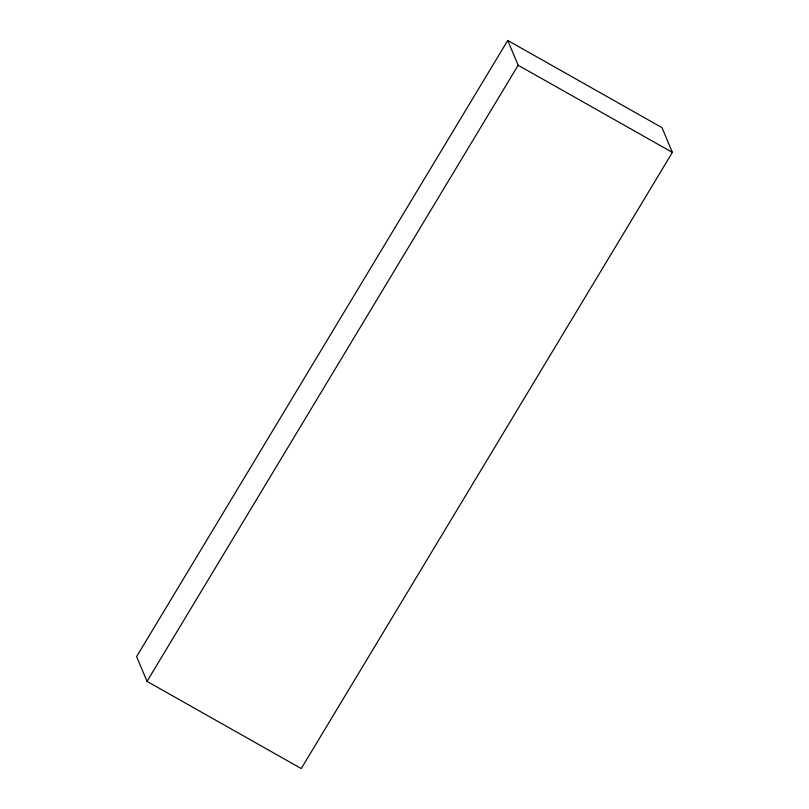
<?xml version="1.0" encoding="UTF-8"?>
<svg xmlns="http://www.w3.org/2000/svg" width="809" height="809" viewBox="0 0 809 809"><rect width="100%" height="100%" fill="white"/><g stroke="black" fill="none" stroke-linecap="round" stroke-linejoin="round"><path stroke-width="1.21" d="M507.739 40.45L136.62 656.605L147.026 681.38L301.261 768.55L672.38 152.395L661.974 127.62L507.739 40.45L518.144 65.236L672.38 152.395M147.026 681.38L518.144 65.236"/></g></svg>
